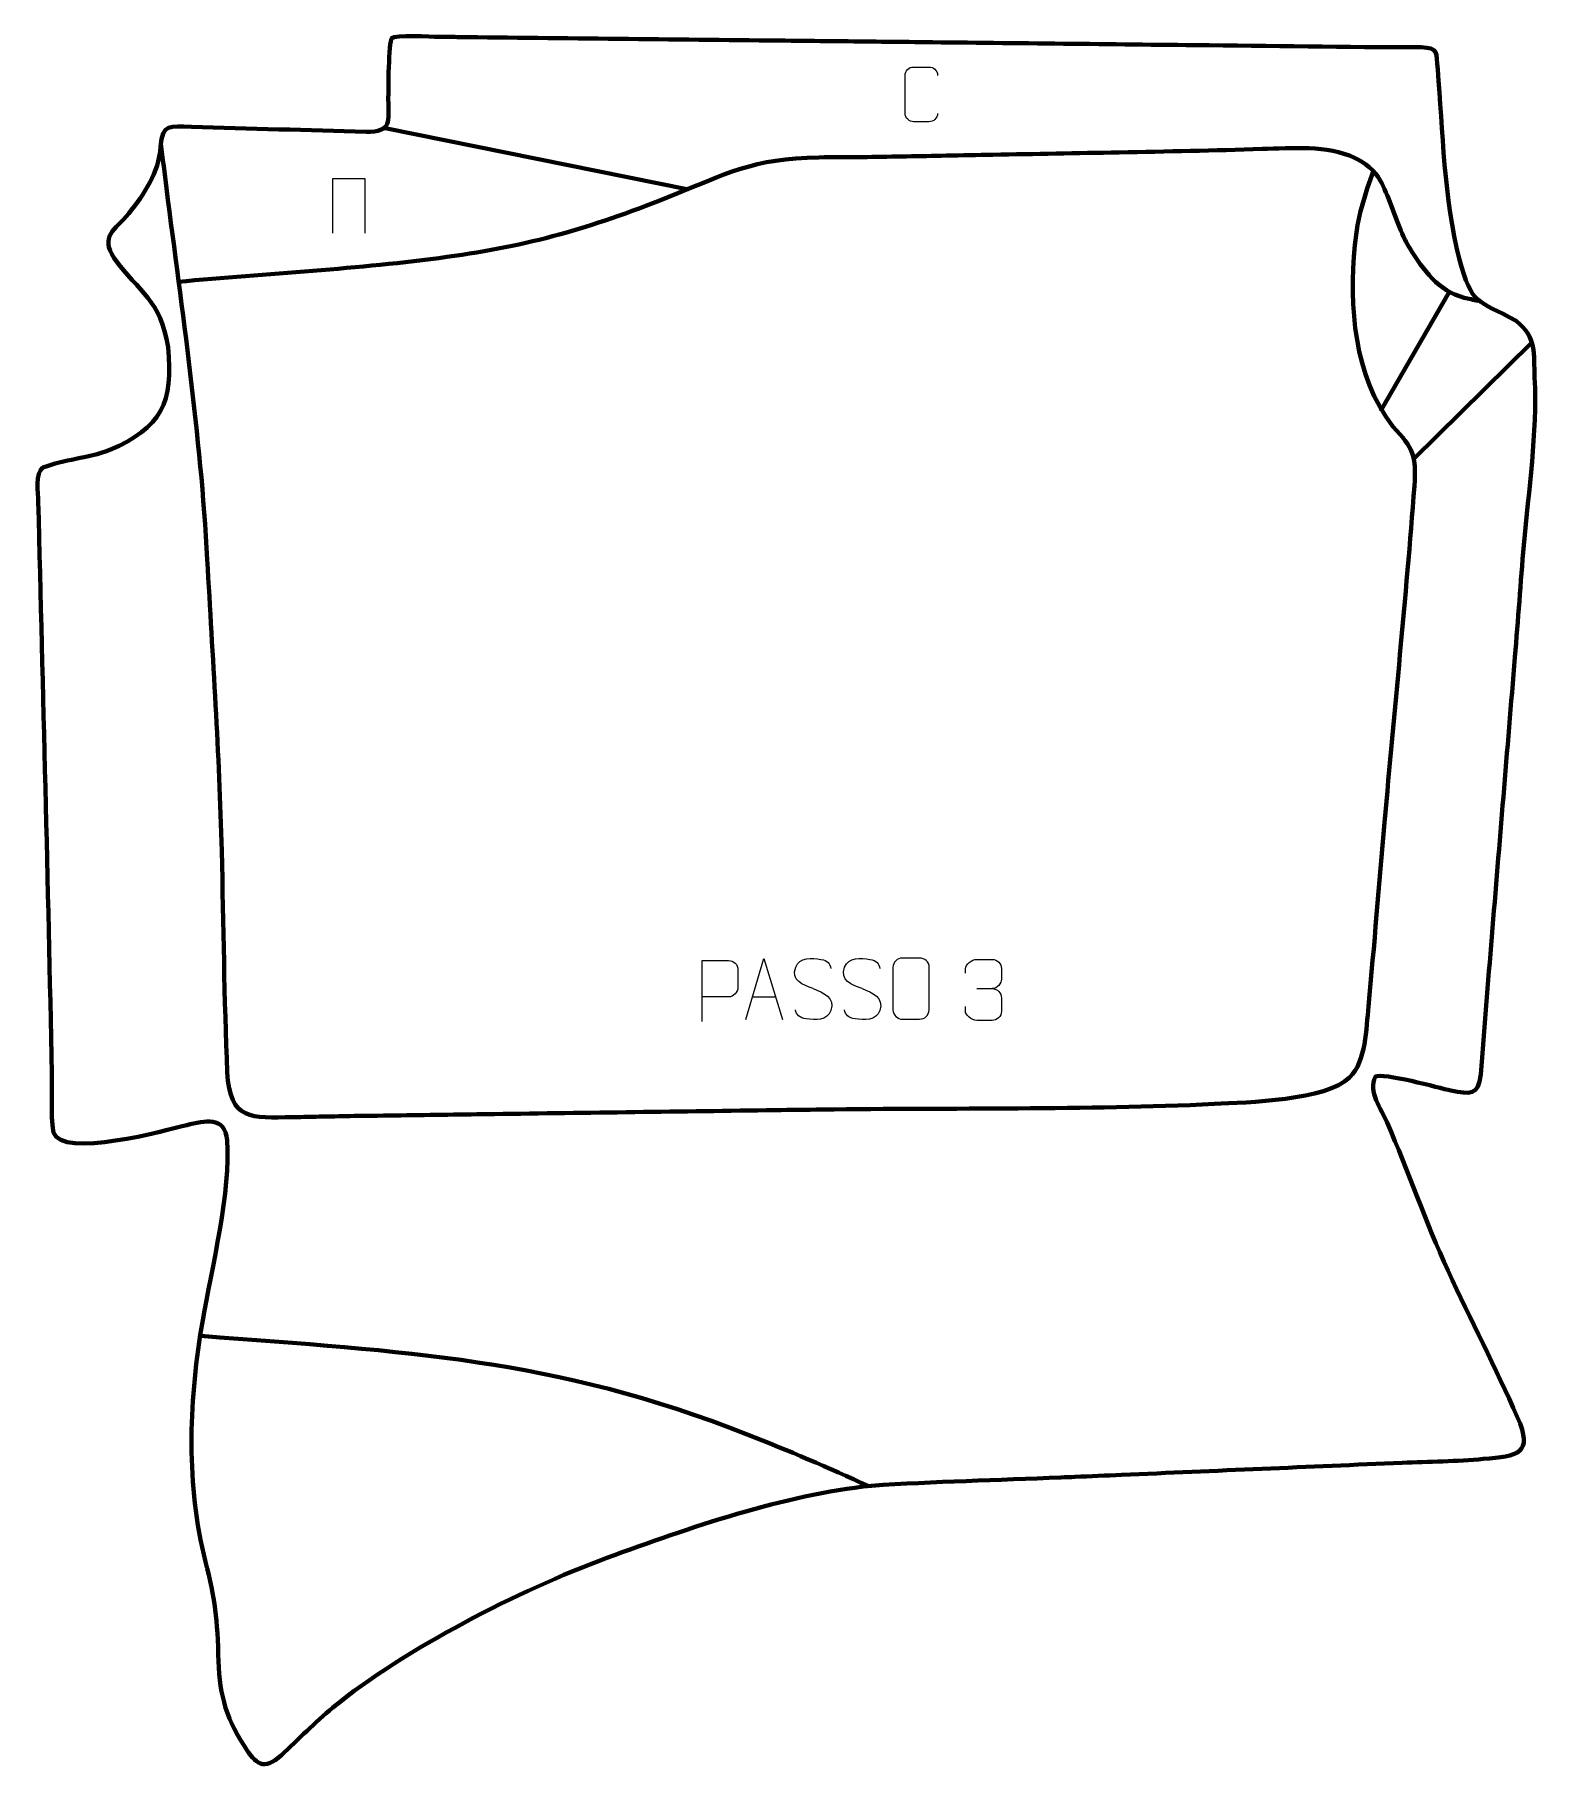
# Model space of a CAD drawing. Header units: millimetres. Extents: x 1262 to 1876, y 247 to 956.
import ezdxf

# ---------------------------------------------------------------- set-up
doc = ezdxf.new("R2010")
doc.units = ezdxf.units.MM
doc.header["$MEASUREMENT"] = 0
doc.layers.add('layer 1', color=7, linetype='Continuous')
doc.layers.add('layer 2', color=7, linetype='Continuous')

msp = doc.modelspace()

# ---------------------------------------------------------------- linework, layer by layer
at = {"layer": 'layer 1', "color": 142, "lineweight": 158}
for points in [[(1405.5508, 918.0377), (1405.5508, 918.0377), (1529.5351, 892.9688), (1529.5351, 892.9688)], [(1840.2068, 850.9321), (1840.2068, 850.9321), (1812.263, 802.349), (1812.263, 802.349)], [(1873.9536, 830.2414), (1873.9536, 830.2414), (1825.7842, 782.9128), (1825.7842, 782.9128)]]:
    msp.add_open_spline(points, degree=3, dxfattribs=at)
for points, knots in [([(1313.909, 911.5525), (1314.6667, 905.5463), (1315.4242, 899.5399), (1316.1818, 893.5337), (1316.1818, 893.5337), (1322.6708, 842.6235), (1330.0701, 793.1263), (1332.8647, 741.7418), (1332.8647, 741.7418), (1335.0636, 701.8557), (1337.734, 662.6393), (1338.7594, 622.6464), (1338.7594, 622.6464), (1339.5206, 592.6131), (1339.7427, 562.233), (1341.0245, 532.2579), (1341.0245, 532.2579), (1342.1313, 512.4032), (1350.7508, 513.692), (1367.7989, 513.9419), (1367.7989, 513.9419), (1376.1496, 514.0643), (1384.4982, 514.2917), (1392.8494, 514.418), (1392.8494, 514.418), (1405.5935, 514.5948), (1418.3376, 514.7716), (1431.0817, 514.9485), (1431.0817, 514.9485), (1437.4537, 515.0369), (1443.8258, 515.1253), (1450.1979, 515.2137), (1450.1979, 515.2137), (1488.4301, 515.7442), (1526.6623, 516.2746), (1564.8946, 516.8051), (1564.8946, 516.8051), (1571.2667, 516.8935), (1577.6388, 516.9819), (1584.0108, 517.0702), (1584.0108, 517.0702), (1637.2882, 517.7472), (1691.1912, 516.8232), (1744.3626, 519.3406), (1744.3626, 519.3406), (1757.6978, 520.0174), (1790.2004, 520.7637), (1799.5956, 530.142), (1799.5956, 530.142), (1806.3928, 536.9268), (1806.3952, 550.0265), (1807.2851, 559.2193), (1807.2851, 559.2193), (1809.6842, 584.1504), (1811.6446, 609.2981), (1813.8539, 634.2733), (1813.8539, 634.2733), (1817.9236, 680.1194), (1822.5687, 725.9179), (1826.0928, 771.8109), (1826.0928, 771.8109), (1826.8216, 784.316), (1825.7076, 787.09), (1817.2783, 796.1631), (1817.2783, 796.1631), (1801.1782, 816.909), (1799.4985, 844.9963), (1801.7512, 870.217), (1801.7512, 870.217), (1802.762, 881.5333), (1805.6831, 890.432), (1809.4698, 901.0154)], [0, 0, 0, 0, 0.05263158, 0.05263158, 0.05263158, 0.05263158, 0.10526316, 0.10526316, 0.10526316, 0.10526316, 0.15789474, 0.15789474, 0.15789474, 0.15789474, 0.21052632, 0.21052632, 0.21052632, 0.21052632, 0.26315789, 0.26315789, 0.26315789, 0.26315789, 0.31578947, 0.31578947, 0.31578947, 0.31578947, 0.36842105, 0.36842105, 0.36842105, 0.36842105, 0.42105263, 0.42105263, 0.42105263, 0.42105263, 0.47368421, 0.47368421, 0.47368421, 0.47368421, 0.52631579, 0.52631579, 0.52631579, 0.52631579, 0.57894737, 0.57894737, 0.57894737, 0.57894737, 0.63157895, 0.63157895, 0.63157895, 0.63157895, 0.68421053, 0.68421053, 0.68421053, 0.68421053, 0.73684211, 0.73684211, 0.73684211, 0.73684211, 0.78947368, 0.78947368, 0.78947368, 0.78947368, 0.84210526, 0.84210526, 0.84210526, 0.84210526, 0.89473684, 0.89473684, 0.89473684, 0.89473684, 1, 1, 1, 1]), ([(1321.01, 855.2543), (1357.3031, 858.4703), (1394.7661, 860.5158), (1430.7813, 865.3781), (1430.7813, 865.3781), (1464.3035, 869.9495), (1489.4175, 877.1427), (1520.7471, 889.6717), (1520.7471, 889.6717), (1545.0455, 899.3888), (1555.8288, 905.6761), (1582.7654, 906.0806), (1582.7654, 906.0806), (1588.6222, 906.1686), (1594.4903, 906.1302), (1600.3506, 906.187), (1600.3506, 906.187), (1600.3506, 906.187), (1602.4124, 906.209), (1602.4124, 906.209), (1602.4124, 906.209), (1613.2068, 906.3543), (1624.0003, 906.5831), (1634.7938, 906.785), (1634.7938, 906.785), (1641.1568, 906.9034), (1647.5199, 907.0219), (1653.883, 907.1403), (1653.883, 907.1403), (1671.0633, 907.4599), (1688.2436, 907.7796), (1705.4239, 908.0993), (1705.4239, 908.0993), (1724.9512, 908.4627), (1744.2789, 908.8814), (1763.8042, 909.4966), (1763.8042, 909.4966), (1775.9183, 909.8782), (1790.4866, 911.0873), (1801.6101, 905.87), (1801.6101, 905.87), (1806.1884, 903.7226), (1809.5031, 901.0359), (1812.1126, 896.6771), (1812.1126, 896.6771), (1815.3572, 890.863), (1818.0834, 881.5295), (1821.003, 874.9858), (1821.003, 874.9858), (1821.4029, 874.0895), (1821.8154, 873.2232), (1822.2416, 872.3396), (1822.2416, 872.3396), (1822.6932, 871.4772), (1823.1526, 870.6789), (1823.6437, 869.8402), (1823.6437, 869.8402), (1823.6437, 869.8402), (1824.1695, 868.9683), (1824.1695, 868.9683), (1824.1695, 868.9683), (1829.6428, 860.1173), (1835.8053, 851.4504), (1846.3633, 848.7437), (1846.3633, 848.7437), (1848.2437, 848.2615), (1850.1688, 847.8691), (1852.0673, 847.4582)], [0, 0, 0, 0, 0.05555556, 0.05555556, 0.05555556, 0.05555556, 0.11111111, 0.11111111, 0.11111111, 0.11111111, 0.16666667, 0.16666667, 0.16666667, 0.16666667, 0.22222222, 0.22222222, 0.22222222, 0.22222222, 0.27777778, 0.27777778, 0.27777778, 0.27777778, 0.33333333, 0.33333333, 0.33333333, 0.33333333, 0.38888889, 0.38888889, 0.38888889, 0.38888889, 0.44444444, 0.44444444, 0.44444444, 0.44444444, 0.5, 0.5, 0.5, 0.5, 0.55555556, 0.55555556, 0.55555556, 0.55555556, 0.61111111, 0.61111111, 0.61111111, 0.61111111, 0.66666667, 0.66666667, 0.66666667, 0.66666667, 0.72222222, 0.72222222, 0.72222222, 0.72222222, 0.77777778, 0.77777778, 0.77777778, 0.77777778, 0.83333333, 0.83333333, 0.83333333, 0.83333333, 0.88888889, 0.88888889, 0.88888889, 0.88888889, 1, 1, 1, 1]), ([(1330.211, 424.5798), (1413.1303, 418.1551), (1474.3483, 415.5775), (1553.4724, 384.3293), (1553.4724, 384.3293), (1570.1878, 377.7279), (1586.686, 370.7618), (1602.9865, 363.1888)], [0, 0, 0, 0, 0.33333333, 0.33333333, 0.33333333, 0.33333333, 1, 1, 1, 1])]:
    msp.add_open_spline(points, degree=3, knots=knots, dxfattribs=at)
at = {"layer": 'layer 2', "color": 242, "lineweight": 158}
msp.add_open_spline([(1434.9807, 955.2468), (1478.8614, 954.7624), (1522.7421, 954.278), (1566.6229, 953.7937), (1566.6229, 953.7937), (1572.9825, 953.7234), (1579.3419, 953.6532), (1585.7014, 953.583), (1585.7014, 953.583), (1591.743, 953.5163), (1597.7846, 953.4496), (1603.8261, 953.3829), (1603.8261, 953.3829), (1609.8677, 953.3162), (1615.9092, 953.2496), (1621.9508, 953.1828), (1621.9508, 953.1828), (1660.108, 952.7616), (1698.2652, 952.3404), (1736.4223, 951.9192), (1736.4223, 951.9192), (1767.2588, 951.5745), (1798.0047, 951.0968), (1828.8508, 951.0295), (1828.8508, 951.0295), (1836.0133, 950.8547), (1834.9349, 948.9822), (1835.5827, 942.0046), (1835.5827, 942.0046), (1837.6015, 917.3025), (1838.1963, 888.5705), (1844.3803, 864.7505), (1844.3803, 864.7505), (1849.7524, 845.0173), (1851.5901, 848.2391), (1867.6855, 839.252), (1867.6855, 839.252), (1876.1774, 832.5006), (1874.7319, 826.0107), (1875.1945, 816.0923), (1875.1945, 816.0923), (1876.272, 792.9931), (1872.7571, 770.5006), (1870.7757, 747.5807), (1870.7757, 747.5807), (1869.4773, 732.3571), (1868.3977, 717.115), (1867.1471, 701.8871), (1867.1471, 701.8871), (1863.9923, 663.8173), (1860.8376, 625.7476), (1857.6828, 587.6779), (1857.6828, 587.6779), (1856.1303, 568.9205), (1854.779, 550.0708), (1853.1491, 531.3365), (1853.1491, 531.3365), (1852.1746, 522.6325), (1848.9323, 523.3355), (1840.9653, 524.8262), (1840.9653, 524.8262), (1836.3169, 525.838), (1812.8873, 532.306), (1810.1561, 530.5125), (1810.1561, 530.5125), (1807.0435, 524.3342), (1812.4881, 517.3144), (1814.9319, 511.7609), (1814.9319, 511.7609), (1823.6241, 491.592), (1830.5983, 471.3088), (1839.8074, 451.1986), (1839.8074, 451.1986), (1849.0066, 431.2755), (1859.3413, 411.4536), (1868.1245, 391.4444), (1868.1245, 391.4444), (1874.8374, 376.1515), (1868.331, 375.5714), (1854.2301, 374.2836), (1854.2301, 374.2836), (1843.5837, 373.3113), (1831.8651, 373.2123), (1821.072, 372.7467), (1821.072, 372.7467), (1782.8638, 371.0985), (1744.6555, 369.4512), (1706.4473, 367.8035), (1706.4473, 367.8035), (1700.0793, 367.5289), (1693.7112, 367.2543), (1687.3432, 366.9796), (1687.3432, 366.9796), (1685.4327, 366.8973), (1683.5224, 366.8149), (1681.6119, 366.7324), (1681.6119, 366.7324), (1655.8616, 365.6343), (1629.8914, 365.0754), (1604.1939, 363.3528), (1604.1939, 363.3528), (1568.6938, 359.7162), (1529.6071, 346.1208), (1496.0631, 333.8475), (1496.0631, 333.8475), (1460.1873, 320.5751), (1413.8005, 296.8847), (1384.194, 272.7331), (1384.194, 272.7331), (1376.6888, 266.4853), (1370.175, 259.9307), (1363.1209, 253.256), (1363.1209, 253.256), (1355.7679, 246.7025), (1352.7549, 249.5736), (1348.0107, 256.8983), (1348.0107, 256.8983), (1339.7839, 269.8145), (1337.6807, 279.3785), (1337.3328, 294.4674), (1337.3328, 294.4674), (1336.9179, 311.4792), (1335.6263, 318.8747), (1331.3972, 335.3059), (1331.3972, 335.3059), (1324.0925, 367.0528), (1325.5295, 399.0691), (1330.9793, 430.9422), (1330.9793, 430.9422), (1334.5695, 451.4783), (1342.6227, 484.5628), (1340.9726, 504.4887), (1340.9726, 504.4887), (1340.1377, 514.5719), (1331.7855, 512.4612), (1324.5159, 510.6976), (1324.5159, 510.6976), (1316.0338, 508.5733), (1273.5214, 496.8906), (1270.0774, 507.6692), (1270.0774, 507.6692), (1268.8954, 511.3685), (1269.467, 526.6123), (1269.3608, 531.8148), (1269.3608, 531.8148), (1267.7612, 609.6356), (1265.778, 687.5486), (1263.7973, 765.3652), (1263.7973, 765.3652), (1263.6539, 768.8501), (1262.3551, 777.2311), (1265.7335, 779.3145), (1265.7335, 779.3145), (1274.5124, 782.8375), (1283.6751, 782.9463), (1293.0825, 786.5635), (1293.0825, 786.5635), (1314.0198, 795.5159), (1319.18, 806.0417), (1316.8427, 828.5021), (1316.8427, 828.5021), (1313.7184, 847.8948), (1305.2511, 850.7901), (1294.8221, 864.853), (1294.8221, 864.853), (1288.955, 874.0491), (1294.9936, 876.144), (1300.7453, 883.1142), (1300.7453, 883.1142), (1307.2497, 891.1772), (1312.9884, 899.7313), (1313.7652, 910.3402), (1313.7652, 910.3402), (1314.6596, 920.1103), (1317.3339, 918.7525), (1326.4127, 918.5036), (1326.4127, 918.5036), (1350.1945, 917.8555), (1373.9589, 917.1947), (1397.7398, 916.5151), (1397.7398, 916.5151), (1408.4783, 916.4752), (1406.8181, 920.6328), (1406.8294, 929.8063), (1406.8294, 929.8063), (1406.8337, 933.2296), (1406.8872, 953.1562), (1408.2429, 954.7767), (1408.2429, 954.7767), (1409.4137, 956.1761), (1424.4879, 955.3605), (1427.3291, 955.3294), (1427.3291, 955.3294), (1429.8796, 955.3016), (1432.4301, 955.2747), (1434.9807, 955.2468)], degree=3, knots=[0, 0, 0, 0, 0.02, 0.02, 0.02, 0.02, 0.04, 0.04, 0.04, 0.04, 0.06, 0.06, 0.06, 0.06, 0.08, 0.08, 0.08, 0.08, 0.1, 0.1, 0.1, 0.1, 0.12, 0.12, 0.12, 0.12, 0.14, 0.14, 0.14, 0.14, 0.16, 0.16, 0.16, 0.16, 0.18, 0.18, 0.18, 0.18, 0.2, 0.2, 0.2, 0.2, 0.22, 0.22, 0.22, 0.22, 0.24, 0.24, 0.24, 0.24, 0.26, 0.26, 0.26, 0.26, 0.28, 0.28, 0.28, 0.28, 0.3, 0.3, 0.3, 0.3, 0.32, 0.32, 0.32, 0.32, 0.34, 0.34, 0.34, 0.34, 0.36, 0.36, 0.36, 0.36, 0.38, 0.38, 0.38, 0.38, 0.4, 0.4, 0.4, 0.4, 0.42, 0.42, 0.42, 0.42, 0.44, 0.44, 0.44, 0.44, 0.46, 0.46, 0.46, 0.46, 0.48, 0.48, 0.48, 0.48, 0.5, 0.5, 0.5, 0.5, 0.52, 0.52, 0.52, 0.52, 0.54, 0.54, 0.54, 0.54, 0.56, 0.56, 0.56, 0.56, 0.58, 0.58, 0.58, 0.58, 0.6, 0.6, 0.6, 0.6, 0.62, 0.62, 0.62, 0.62, 0.64, 0.64, 0.64, 0.64, 0.66, 0.66, 0.66, 0.66, 0.68, 0.68, 0.68, 0.68, 0.7, 0.7, 0.7, 0.7, 0.72, 0.72, 0.72, 0.72, 0.74, 0.74, 0.74, 0.74, 0.76, 0.76, 0.76, 0.76, 0.78, 0.78, 0.78, 0.78, 0.8, 0.8, 0.8, 0.8, 0.82, 0.82, 0.82, 0.82, 0.84, 0.84, 0.84, 0.84, 0.86, 0.86, 0.86, 0.86, 0.88, 0.88, 0.88, 0.88, 0.9, 0.9, 0.9, 0.9, 0.92, 0.92, 0.92, 0.92, 0.94, 0.94, 0.94, 0.94, 0.96, 0.96, 0.96, 0.96, 1, 1, 1, 1], dxfattribs=at)
at = {"layer": 'layer 2', "color": 250, "lineweight": 9}
for points, knots in [([(1631.2643, 924.0594), (1631.1391, 921.9784), (1629.6369, 920.6532), (1627.7132, 920.6435), (1627.7132, 920.6435), (1625.6246, 920.6438), (1623.536, 920.6438), (1621.4477, 920.6435), (1621.4477, 920.6435), (1619.7235, 920.5491), (1617.9571, 922.237), (1617.9671, 924.0438), (1617.9671, 924.0438), (1617.9675, 929.212), (1617.9675, 934.3797), (1617.9671, 939.5471), (1617.9671, 939.5471), (1617.9709, 941.4622), (1619.5354, 943.0021), (1621.4633, 942.99), (1621.4633, 942.99), (1623.5463, 942.99), (1625.6298, 942.99), (1627.7132, 942.99), (1627.7132, 942.99), (1629.4567, 943.0218), (1631.2404, 941.6859), (1631.2643, 939.5025)], [0, 0, 0, 0, 0.125, 0.125, 0.125, 0.125, 0.25, 0.25, 0.25, 0.25, 0.375, 0.375, 0.375, 0.375, 0.5, 0.5, 0.5, 0.5, 0.625, 0.625, 0.625, 0.625, 0.75, 0.75, 0.75, 0.75, 1, 1, 1, 1]), ([(1384.1648, 875.1316), (1384.1648, 875.1316), (1384.1648, 897.4819), (1384.1648, 897.4819), (1384.1648, 897.4819), (1384.1648, 897.4819), (1397.2831, 897.4819), (1397.2831, 897.4819), (1397.2831, 897.4819), (1397.2831, 897.4819), (1397.2831, 875.1316), (1397.2831, 875.1316)], [0, 0, 0, 0, 0.25, 0.25, 0.25, 0.25, 0.5, 0.5, 0.5, 0.5, 1, 1, 1, 1]), ([(1534.998, 552.969), (1534.998, 552.969), (1534.998, 577.9226), (1534.998, 577.9226), (1534.998, 577.9226), (1538.593, 577.9226), (1542.1883, 577.9226), (1545.7837, 577.9226), (1545.7837, 577.9226), (1548.1089, 577.8847), (1549.6663, 576.3946), (1549.6621, 574.0285), (1549.6621, 574.0285), (1549.6617, 571.9928), (1549.6617, 568.9335), (1549.6621, 566.8975), (1549.6621, 566.8975), (1549.6556, 565.0221), (1547.8434, 563.0802), (1545.8338, 563.0611), (1545.8338, 563.0611), (1545.8338, 563.0611), (1534.998, 563.0611), (1534.998, 563.0611)], [0, 0, 0, 0, 0.14285714, 0.14285714, 0.14285714, 0.14285714, 0.28571429, 0.28571429, 0.28571429, 0.28571429, 0.42857143, 0.42857143, 0.42857143, 0.42857143, 0.57142857, 0.57142857, 0.57142857, 0.57142857, 0.71428571, 0.71428571, 0.71428571, 0.71428571, 1, 1, 1, 1]), ([(1552.9454, 553.8117), (1552.9454, 553.8117), (1560.3164, 578.7652), (1560.3164, 578.7652), (1560.3164, 578.7652), (1560.3164, 578.7652), (1567.8863, 553.8117), (1567.8863, 553.8117)], [0, 0, 0, 0, 0.33333333, 0.33333333, 0.33333333, 0.33333333, 1, 1, 1, 1]), ([(1580.4214, 566.4623), (1576.1731, 567.9327), (1571.265, 569.7285), (1573.2701, 575.2488), (1573.2701, 575.2488), (1574.7736, 579.3887), (1579.9872, 579.0002), (1583.5908, 578.3991), (1583.5908, 578.3991), (1586.4514, 577.9219), (1587.3161, 576.7087), (1587.6267, 574.6246)], [0, 0, 0, 0, 0.25, 0.25, 0.25, 0.25, 0.5, 0.5, 0.5, 0.5, 1, 1, 1, 1]), ([(1600.4214, 566.4623), (1596.1731, 567.9327), (1591.265, 569.7285), (1593.2701, 575.2488), (1593.2701, 575.2488), (1594.7736, 579.3887), (1599.9872, 579.0002), (1603.5908, 578.3991), (1603.5908, 578.3991), (1606.4514, 577.9219), (1607.3161, 576.7087), (1607.6267, 574.6246)], [0, 0, 0, 0, 0.25, 0.25, 0.25, 0.25, 0.5, 0.5, 0.5, 0.5, 1, 1, 1, 1]), ([(1616.9018, 578.9388), (1619.2275, 578.9388), (1621.5536, 578.9388), (1623.8797, 578.9388), (1623.8797, 578.9388), (1625.8263, 578.9744), (1627.8177, 577.4828), (1627.8444, 575.0452), (1627.8444, 575.0452), (1627.844, 569.2983), (1627.844, 563.551), (1627.8444, 557.8033), (1627.8444, 557.8033), (1627.7046, 555.4799), (1626.0274, 554.0003), (1623.8797, 553.9895), (1623.8797, 553.9895), (1621.5478, 553.9899), (1619.2159, 553.9899), (1616.8844, 553.9895), (1616.8844, 553.9895), (1614.9594, 553.8841), (1612.9873, 555.7686), (1612.9985, 557.7859), (1612.9985, 557.7859), (1612.9988, 563.556), (1612.9988, 569.3257), (1612.9985, 575.095), (1612.9985, 575.095), (1613.0027, 577.2331), (1614.7494, 578.9523), (1616.9018, 578.9388)], [0, 0, 0, 0, 0.11111111, 0.11111111, 0.11111111, 0.11111111, 0.22222222, 0.22222222, 0.22222222, 0.22222222, 0.33333333, 0.33333333, 0.33333333, 0.33333333, 0.44444444, 0.44444444, 0.44444444, 0.44444444, 0.55555556, 0.55555556, 0.55555556, 0.55555556, 0.66666667, 0.66666667, 0.66666667, 0.66666667, 0.77777778, 0.77777778, 0.77777778, 0.77777778, 1, 1, 1, 1]), ([(1642.6135, 572.7075), (1642.6135, 572.7075), (1642.6135, 574.5647), (1642.6135, 574.5647), (1642.6135, 574.5647), (1642.5992, 576.3066), (1645.2637, 578.4247), (1647.3228, 578.402), (1647.3228, 578.402), (1649.3869, 578.402), (1651.4509, 578.402), (1653.5146, 578.402), (1653.5146, 578.402), (1655.7091, 578.4108), (1657.3074, 576.564), (1657.3518, 574.6519), (1657.3518, 574.6519), (1657.3514, 573.2168), (1657.3514, 571.7817), (1657.3518, 570.3462), (1657.3518, 570.3462), (1657.3032, 568.6927), (1655.7006, 566.4627), (1653.5023, 566.4727), (1653.5023, 566.4727), (1655.706, 566.4615), (1657.314, 564.6583), (1657.368, 562.5988), (1657.368, 562.5988), (1657.3676, 560.8141), (1657.3676, 559.0294), (1657.368, 557.2443), (1657.368, 557.2443), (1657.3781, 555.1829), (1655.3232, 553.4198), (1653.5023, 553.4279), (1653.5023, 553.4279), (1651.437, 553.4282), (1649.3718, 553.4282), (1647.3062, 553.4279), (1647.3062, 553.4279), (1645.1376, 553.4394), (1642.6066, 555.8396), (1642.588, 557.3014), (1642.588, 557.3014), (1642.588, 557.3014), (1642.588, 559.21), (1642.588, 559.21)], [0, 0, 0, 0, 0.07692308, 0.07692308, 0.07692308, 0.07692308, 0.15384615, 0.15384615, 0.15384615, 0.15384615, 0.23076923, 0.23076923, 0.23076923, 0.23076923, 0.30769231, 0.30769231, 0.30769231, 0.30769231, 0.38461538, 0.38461538, 0.38461538, 0.38461538, 0.46153846, 0.46153846, 0.46153846, 0.46153846, 0.53846154, 0.53846154, 0.53846154, 0.53846154, 0.61538462, 0.61538462, 0.61538462, 0.61538462, 0.69230769, 0.69230769, 0.69230769, 0.69230769, 0.76923077, 0.76923077, 0.76923077, 0.76923077, 0.84615385, 0.84615385, 0.84615385, 0.84615385, 1, 1, 1, 1]), ([(1580.4214, 566.4622), (1584.44, 564.8155), (1589.4695, 562.9272), (1587.6355, 557.5669), (1587.6355, 557.5669), (1586.1757, 553.3005), (1581.2649, 553.5572), (1577.5388, 554.1119), (1577.5388, 554.1119), (1574.7888, 554.5217), (1573.5679, 555.7352), (1573.1899, 557.8474)], [0, 0, 0, 0, 0.25, 0.25, 0.25, 0.25, 0.5, 0.5, 0.5, 0.5, 1, 1, 1, 1]), ([(1600.4214, 566.4622), (1604.44, 564.8155), (1609.4695, 562.9272), (1607.6355, 557.5669), (1607.6355, 557.5669), (1606.1757, 553.3005), (1601.2649, 553.5572), (1597.5388, 554.1119), (1597.5388, 554.1119), (1594.7888, 554.5217), (1593.5679, 555.7352), (1593.1899, 557.8474)], [0, 0, 0, 0, 0.25, 0.25, 0.25, 0.25, 0.5, 0.5, 0.5, 0.5, 1, 1, 1, 1])]:
    msp.add_open_spline(points, degree=3, knots=knots, dxfattribs=at)
for points in [[(1555.668, 563.0611), (1555.668, 563.0611), (1565.1637, 563.0611), (1565.1637, 563.0611)], [(1647.3232, 566.4623), (1647.3232, 566.4623), (1653.5196, 566.4623), (1653.5196, 566.4623)]]:
    msp.add_open_spline(points, degree=3, dxfattribs=at)

doc.saveas('drawing.dxf')
